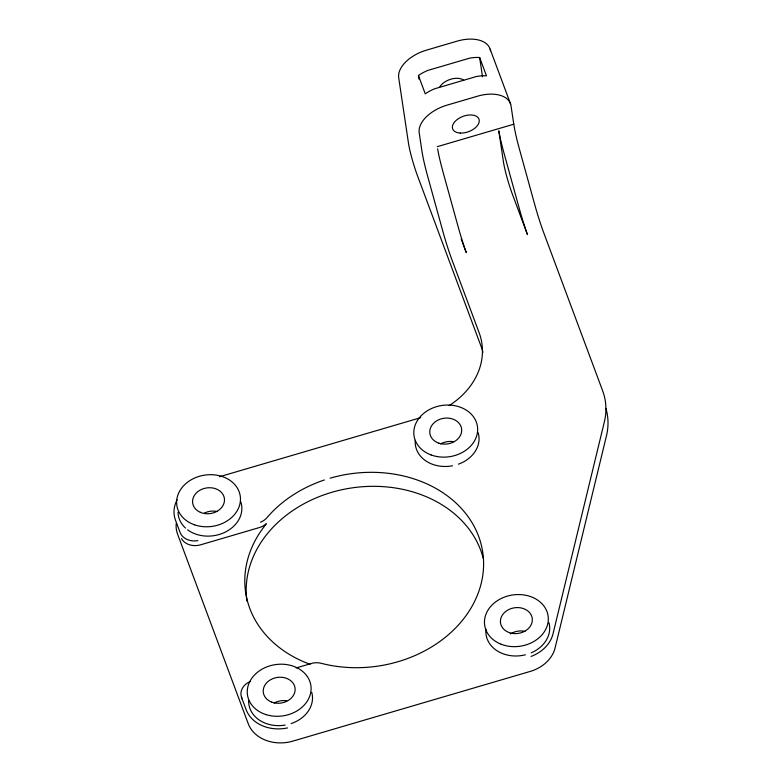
<?xml version="1.0" encoding="UTF-8"?>
<svg xmlns="http://www.w3.org/2000/svg" width="782" height="782" viewBox="0 0 782 782"><rect width="100%" height="100%" fill="white"/><g stroke="black" fill="none" stroke-linecap="round" stroke-linejoin="round"><path stroke-width="1.17" d="M418.429 75.492L420.002 74.437A32.052 18.621 -20.4 0 1 427.783 70.439L469.63 58.151A32.052 18.621 -20.4 0 1 477.9 57.438L479.64 57.516L486.482 75.854L484.732 75.776A32.052 18.621 -20.4 0 0 476.473 76.489L434.616 88.786A32.052 18.621 -20.4 0 0 426.845 92.775L425.261 93.83L418.429 75.492L418.966 79.099M296.153 667.936L313.035 663.038A16.031 12.952 -8.5 0 1 321.236 663.312A120.213 97.134 -8.5 0 0 392.642 663.175L398.478 661.572A120.213 97.134 -8.5 0 0 478.623 536.305A120.213 97.134 -8.5 0 0 330.112 478.183M437.255 146.674L513.774 124.211L511.037 105.863A32.052 18.621 -20.4 0 0 477.636 96.166L447.03 105.15A32.052 18.621 -20.4 0 0 419.211 132.823L421.957 151.17A40.068 3.978 73.6 0 0 427.764 176.634L442.856 231.316A40.068 3.978 73.6 0 0 451.937 259.771L479.122 332.692A80.145 64.75 -8.5 0 1 478.525 371.391C473.745 383.522 465.134 393.864 454.792 401.684A80.145 64.75 -8.5 0 1 449.112 405.614M219.556 476.727L420.716 417.666M461.194 239.028L466.238 252.518A40.068 3.978 73.6 0 1 458.164 226.819L443.062 172.138A40.068 3.978 73.6 0 1 437.607 148.824M490.138 49.158L510.646 104.172M479.64 57.516L482.523 76.773M260.543 522.229A16.031 12.952 -8.5 0 0 266.945 517.674A120.213 97.134 -8.5 0 1 324.344 479.982M246.956 601.153A120.213 97.134 -8.5 0 1 347.159 488.682A120.213 97.134 -8.5 0 1 483.276 558.504M181.473 538.642A16.031 12.952 -8.5 0 0 200.612 544.819L259.282 527.586A16.031 12.952 -8.5 0 0 266.31 523.715L264.277 526.491A120.213 97.134 -8.5 0 0 310.004 664.27M240.748 501.682A32.052 25.904 -8.5 0 1 226.106 531.672A32.052 25.904 -8.5 0 1 187.612 529.815M185.51 528.085A32.052 25.904 -8.5 0 1 178.003 512.327M478.134 432.632A32.052 25.904 -8.5 0 1 458.438 464.166M452.485 465.789A32.052 25.904 -8.5 0 1 415.262 440.374M548.964 622.746A32.052 25.904 -8.5 0 1 531.213 652.833M525.396 654.798A32.052 25.904 -8.5 0 1 485.964 629.246M311.764 692.393A32.052 25.904 -8.5 0 1 291.158 723.575M285.166 725.08A32.052 25.904 -8.5 0 1 248.647 700.574M531.095 656.421A36.06 29.139 -8.5 0 0 553.011 633.86L604.369 421.821A80.145 64.759 -8.5 0 0 602.59 390.629L543.754 232.811A40.068 3.978 73.6 0 1 534.673 204.356L519.58 149.675A40.068 3.978 73.6 0 1 513.774 124.211M287.61 727.915A36.06 29.139 -8.5 0 1 246.144 709.694L241.579 697.466A16.031 12.952 -8.5 0 1 250.367 681.445M177.103 499.854A36.06 29.139 -8.5 0 0 175.491 520.186L180.055 532.415A16.031 12.952 -8.5 0 0 197.875 540.626M176.204 523.578A36.06 29.139 -8.5 0 0 177.592 534.194L248.236 723.702A36.06 29.139 -8.5 0 0 292.918 741.101L530.128 671.455A36.06 29.139 -8.5 0 0 555.103 647.877L606.461 435.828A80.145 64.759 -8.5 0 0 605.933 408.4M241.618 698.825A16.031 12.952 -8.5 0 1 241.697 697.124M482.963 352.33A80.145 64.75 -8.5 0 0 481.213 346.7L417.402 175.53A24.047 2.385 73.6 0 1 408.478 143.184L398.703 77.799A32.052 18.621 -20.4 0 1 426.522 50.136L457.128 41.143A32.052 18.621 -20.4 0 1 490.519 50.84M439.875 86.763A14.027 8.143 -20.4 0 1 451.419 79.021A14.027 8.143 -20.4 0 1 463.755 80.302M204.444 513.031A16.031 12.952 -8.5 0 1 217.122 511.506M274.15 703.038A16.031 12.952 -8.5 0 1 286.72 700.819M510.451 633.928A16.031 12.952 -8.5 0 1 524.966 631.367M440.706 443.883A16.031 12.952 -8.5 0 1 453.277 441.654M527.449 234.551L512.337 194.073A24.047 2.385 73.6 0 1 503.413 161.727L498.818 130.848A40.068 3.978 73.6 0 0 504.282 154.162L519.375 208.853A40.068 3.978 73.6 0 0 527.449 234.551M431.107 454.948A32.052 25.904 -8.5 0 0 477.626 428.213A32.052 25.904 -8.5 0 0 428.458 410.1A32.052 25.904 -8.5 0 0 431.107 454.948M194.591 524.839A32.052 25.904 -8.5 0 0 240.387 497.235A32.052 25.904 -8.5 0 0 190.613 480.128A32.052 25.904 -8.5 0 0 194.591 524.839M265.939 714.582A32.052 25.904 -8.5 0 0 310.962 686.127A32.052 25.904 -8.5 0 0 260.631 670.027A32.052 25.904 -8.5 0 0 265.939 714.582M501.067 644.202A32.052 25.904 -8.5 0 0 548.309 618.347A32.052 25.904 -8.5 0 0 499.766 599.247A32.052 25.904 -8.5 0 0 501.067 644.202M509.59 632.716A16.031 12.952 -8.5 0 0 532.288 618.689A16.031 12.952 -8.5 0 0 507.254 610.39A16.031 12.952 -8.5 0 0 509.59 632.716M460.187 133.057A14.027 8.143 -20.4 0 0 479.21 120.076A14.027 8.143 -20.4 0 0 458.066 118.893A14.027 8.143 -20.4 0 0 460.187 133.057M438.946 443.208A16.031 12.952 -8.5 0 0 461.644 429.181A16.031 12.952 -8.5 0 0 436.61 420.882A16.031 12.952 -8.5 0 0 438.946 443.208M200.378 512.337A16.031 12.952 -8.5 0 0 224.493 500.079A16.031 12.952 -8.5 0 0 200.72 489.796A16.031 12.952 -8.5 0 0 200.378 512.337M271.823 702.158A16.031 12.952 -8.5 0 0 295.127 688.844A16.031 12.952 -8.5 0 0 270.582 679.724A16.031 12.952 -8.5 0 0 271.823 702.158"/></g></svg>
